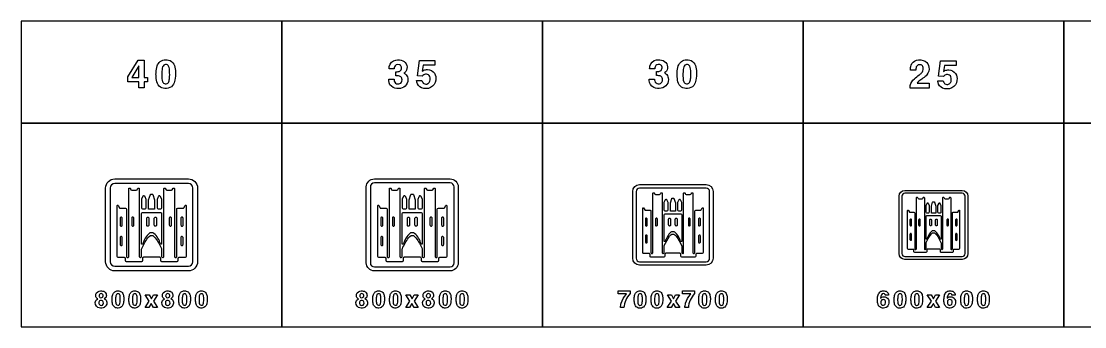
# Model space of a CAD drawing. Extents: x 0 to 18160, y 0 to 2655.
# Drawn here: x 0 to 9262, y 0 to 2655 of the extents above; entities that cross this region are included whole.
import ezdxf

# ---------------------------------------------------------------- set-up
doc = ezdxf.new("R2010")
doc.units = 0
doc.header["$MEASUREMENT"] = 0

msp = doc.modelspace()

# ---------------------------------------------------------------- linework, layer by layer
for points in [[(0, 1770), (2270, 1770), (2270, 2655), (0, 2655)], [(2270, 1770), (4540, 1770), (4540, 2655), (2270, 2655)], [(4540, 1770), (6810, 1770), (6810, 2655), (4540, 2655)], [(6810, 1770), (9080, 1770), (9080, 2655), (6810, 2655)], [(9080, 1770), (11350, 1770), (11350, 2655), (9080, 2655)], [(927.496, 2171.35), (1017.9, 2317.79), (1070.98, 2317.79), (1070.98, 2166.57), (1097.95, 2166.57), (1097.95, 2128.53), (1070.98, 2128.53), (1070.98, 2076.28), (1023.46, 2076.28), (1023.46, 2128.53), (927.496, 2128.53)], [(1023.46, 2269.13), (963.474, 2166.57), (1023.46, 2166.57)], [(0, 0), (2270, 0), (2270, 1770), (0, 1770)], [(2270, 0), (4540, 0), (4540, 1770), (2270, 1770)], [(4540, 0), (6810, 0), (6810, 1770), (4540, 1770)], [(6810, 0), (9080, 0), (9080, 1770), (6810, 1770)], [(9080, 0), (11350, 0), (11350, 1770), (9080, 1770)], [(1115.2, 221.769), (1080.08, 276.319), (1114.84, 276.319), (1133.11, 242.267), (1151.83, 276.319), (1185.98, 276.319), (1150.44, 222.29), (1186.95, 166.272), (1152.4, 166.272), (1132.54, 202.362), (1112.14, 166.272), (1077.99, 166.272)], [(3385.19, 221.769), (3350.07, 276.319), (3384.84, 276.319), (3403.11, 242.267), (3421.83, 276.319), (3455.97, 276.319), (3420.43, 222.29), (3456.95, 166.272), (3422.4, 166.272), (3402.54, 202.362), (3382.14, 166.272), (3347.99, 166.272)], [(5662.41, 221.386), (5627.29, 275.936), (5662.06, 275.936), (5680.33, 241.884), (5699.05, 275.936), (5733.19, 275.936), (5697.65, 221.908), (5734.17, 165.889), (5699.62, 165.889), (5679.76, 201.979), (5659.35, 165.889), (5625.21, 165.889)], [(7925.79, 221.523), (7890.67, 276.072), (7925.43, 276.072), (7943.7, 242.02), (7962.42, 276.072), (7996.57, 276.072), (7961.03, 222.044), (7997.54, 166.025), (7962.99, 166.025), (7943.13, 202.115), (7922.73, 166.025), (7888.58, 166.025)]]:
    msp.add_lwpolyline(points, close=True)
for points in [[(1173.29, 2191.65, -0.0563084), (1179.33, 2254.48, -0.130301), (1201.53, 2298.28, -0.174843), (1243.35, 2319.69, -0.147552), (1296.47, 2313.05, -0.192146), (1333.28, 2269.88, -0.0833996), (1342.52, 2212.85, -0.0545507), (1337.51, 2142.08, -0.116773), (1318.43, 2098, -0.221099), (1263.57, 2070.32, -0.162564), (1212.11, 2082.84, -0.174743), (1180.84, 2128.26, -0.0640867), (1173.37, 2186.95)], [(3199.84, 2150.87), (3246.2, 2150.87, 0.0411845), (3248.26, 2135.66, 0.335066), (3278.75, 2110.39, 0.276505), (3310.74, 2124.92, 0.158203), (3316.31, 2145.65, 0.0878221), (3313.34, 2161.57, 0.217575), (3294.82, 2178.43, 0.0882727), (3273.57, 2181.56), (3262.75, 2181.56), (3262.75, 2216.82, 0.0282129), (3282.34, 2217.42, 0.50028), (3309.32, 2262.91, 0.235001), (3290.79, 2277.96, 0.165496), (3265.12, 2275.67, 0.220849), (3250.9, 2259.12, 0.055705), (3248.02, 2240.92), (3203.2, 2240.92, -0.0488003), (3204.97, 2263.51, -0.30773), (3262.59, 2318.01, -0.146685), (3322.07, 2312.08, -0.469869), (3348.61, 2219.31, -0.0891152), (3336.57, 2207.54), (3332.3, 2204.54, -0.0245333), (3343.48, 2198.14, -0.202429), (3365.75, 2161.45, -0.422325), (3303.08, 2072, -0.154301), (3238.98, 2079.19, -0.287878), (3199.96, 2139.89, -0.0143877)], [(3442.43, 2139.57), (3489.39, 2141.35, 0.0452719), (3495.79, 2125.12, 0.0567733), (3500.53, 2118.25, 0.070207), (3504.95, 2114.77, 0.264984), (3540.97, 2112.87, 0.20748), (3558.38, 2135.98, 0.147389), (3557.24, 2174.01, 0.308532), (3527.86, 2195.42, 0.215743), (3498.08, 2185.19, 0.028781), (3492.71, 2178.95), (3450.09, 2180.96), (3467.91, 2315.64), (3601.95, 2315.64), (3601.95, 2273.77), (3501.51, 2273.77), (3492.55, 2221.76, -0.0211252), (3505.46, 2229.3, -0.121371), (3538.8, 2235.15, -0.244671), (3598.59, 2203.2, -0.173069), (3610.16, 2144.07, -0.256779), (3564.98, 2078.08, -0.199585), (3485.44, 2077.01, -0.245625), (3445.16, 2125.91, -0.0170062)], [(5469.08, 2152.29), (5515.45, 2152.29, 0.0411845), (5517.5, 2137.08, 0.335066), (5547.99, 2111.8, 0.276505), (5579.98, 2126.34, 0.158203), (5585.55, 2147.07, 0.0878221), (5582.59, 2162.99, 0.217575), (5564.07, 2179.85, 0.0882727), (5542.82, 2182.97), (5532, 2182.97), (5532, 2218.24, 0.0282129), (5551.59, 2218.83, 0.50028), (5578.56, 2264.33, 0.235001), (5560.04, 2279.38, 0.165496), (5534.37, 2277.09, 0.220849), (5520.15, 2260.54, 0.055705), (5517.27, 2242.33), (5472.44, 2242.33, -0.0488003), (5474.22, 2264.92, -0.30773), (5531.84, 2319.43, -0.146685), (5591.32, 2313.5, -0.469869), (5617.86, 2220.73, -0.0891152), (5605.81, 2208.96), (5601.55, 2205.96, -0.0245333), (5612.72, 2199.56, -0.202429), (5635, 2162.87, -0.422325), (5572.32, 2073.41, -0.154301), (5508.22, 2080.6, -0.287878), (5469.2, 2141.31, -0.0143877)], [(5711.68, 2191.65, -0.0563084), (5717.72, 2254.48, -0.130301), (5739.91, 2298.28, -0.174843), (5781.74, 2319.69, -0.147552), (5834.86, 2313.05, -0.192146), (5871.67, 2269.88, -0.0833996), (5880.91, 2212.85, -0.0545507), (5875.89, 2142.08, -0.116773), (5856.82, 2098, -0.221099), (5801.96, 2070.32, -0.162564), (5750.5, 2082.84, -0.174743), (5719.22, 2128.26, -0.0640867), (5711.76, 2186.95)], [(7741.06, 2074.79, -0.0640343), (7742.32, 2095.72, -0.161687), (7778.14, 2156.27, -0.0283718), (7819.97, 2188.65, 0.0545111), (7840.86, 2206.58, 0.192461), (7855.83, 2246.12, 0.234238), (7842.24, 2272.5, 0.196223), (7816.93, 2277.28, 0.252425), (7795.01, 2260.1, 0.0856617), (7790.86, 2243.08, 0.0202329), (7790.15, 2231.39), (7743.51, 2231.39, -0.0983795), (7749.55, 2272.7, -0.245047), (7795.72, 2315.83, -0.207102), (7872.69, 2307.49, -0.233443), (7905.15, 2255.16, -0.20961), (7886.99, 2190.98, -0.0785124), (7853.06, 2159.51, 0.0107372), (7817.24, 2133.72, 0.0665092), (7801.37, 2117.68), (7905.86, 2117.68), (7905.86, 2074.79)], [(1224.67, 2161.12, 0.0124589), (1225.19, 2154.8, 0.0668192), (1230.8, 2129.4, 0.615362), (1281.7, 2123.79, 0.0726881), (1287.15, 2136.83, 0.0588562), (1291.85, 2174.11, 0.0389037), (1290.23, 2241.09, 0.084671), (1283.64, 2264.43, 0.156013), (1272.18, 2276.6, 0.143208), (1256.47, 2279.56, 0.172584), (1240.71, 2273.36, 0.132565), (1230.76, 2257.8, 0.0498315), (1226.21, 2236.08, 0.0368731)], [(5763.06, 2161.12, 0.0124589), (5763.57, 2154.8, 0.0668192), (5769.18, 2129.4, 0.615362), (5820.09, 2123.79, 0.0726881), (5825.54, 2136.83, 0.0588562), (5830.24, 2174.11, 0.0389037), (5828.62, 2241.09, 0.084671), (5822.02, 2264.43, 0.156013), (5810.57, 2276.6, 0.143208), (5794.85, 2279.56, 0.172584), (5779.09, 2273.36, 0.132565), (5769.14, 2257.8, 0.0498315), (5764.6, 2236.08, 0.0368731)], [(7981.21, 2136.73), (8028.17, 2138.5, 0.0452719), (8034.56, 2122.27, 0.0567733), (8039.3, 2115.4, 0.070207), (8043.73, 2111.92, 0.264984), (8079.74, 2110.03, 0.20748), (8097.16, 2133.13, 0.147389), (8096.02, 2171.17, 0.308532), (8066.63, 2192.57, 0.215743), (8036.85, 2182.34, 0.028781), (8031.48, 2176.1), (7988.87, 2178.12), (8006.68, 2312.79), (8140.72, 2312.79), (8140.72, 2270.93), (8040.29, 2270.93), (8031.33, 2218.92, -0.0211252), (8044.24, 2226.46, -0.121371), (8077.57, 2232.3, -0.244671), (8137.37, 2200.35, -0.173069), (8148.94, 2141.23, -0.256779), (8103.76, 2075.23, -0.199585), (8024.22, 2074.17, -0.245625), (7983.93, 2123.06, -0.0170062)], [(814.998, 484.997, -0.414213), (734.998, 564.997), (734.998, 1205, -0.414213), (814.998, 1285), (1455, 1285, -0.414213), (1535, 1205), (1535, 564.997, -0.414213), (1455, 484.997)], [(814.998, 524.997), (1455, 524.997, 0.414213), (1495, 564.997), (1495, 1205, 0.414213), (1455, 1245), (814.998, 1245, 0.414213), (774.998, 1205), (774.998, 564.997, 0.414213)], [(1135, 793.494, -0.213865), (1154.83, 785.042), (1160.78, 778.694, -0.0188007), (1167.38, 772.107, -0.0566553), (1221.15, 679.036, -0.10326), (1222.67, 671.718), (1222.67, 614.522), (1222.68, 609.884, 0.414011), (1232.3, 600.743, 0.4145), (1241.94, 609.895), (1241.97, 1182.52), (1241.97, 1200.1, -0.413957), (1246.54, 1204.67), (1251.66, 1204.67, -0.361631), (1256.14, 1200.92), (1256.85, 1197.15, 0.361897), (1268.09, 1187.78), (1307.59, 1187.78, 0.364672), (1318.86, 1197.24), (1319.5, 1200.9, -0.364327), (1324, 1204.69), (1329.17, 1204.69, -0.413983), (1333.74, 1200.12), (1333.74, 1187.78), (1333.75, 609.895, 0.414406), (1342.89, 600.743), (1344.29, 600.743, 0.414515), (1353.43, 609.895), (1353.43, 1021.83, -0.413715), (1362.57, 1030.96), (1411.37, 1030.96, 0.268302), (1415.34, 1033.24), (1427.16, 1053.7, -0.766535), (1435.68, 1051.41), (1435.68, 1030.95), (1435.69, 609.863, -0.413683), (1426.56, 600.73), (1371.81, 600.73, 0.414575), (1362.66, 591.582), (1362.66, 574.439, -0.413793), (1353.53, 565.301), (1223.66, 565.301, -0.414028), (1214.53, 574.446), (1214.53, 581.082), (1214.53, 587.651), (1214.53, 593.998, 0.414398), (1205.38, 603.138), (1135, 603.138), (1064.62, 603.138, 0.414398), (1055.47, 593.998), (1055.46, 587.651), (1055.46, 581.082), (1055.47, 574.446, -0.414028), (1046.33, 565.301), (916.47, 565.301, -0.413793), (907.333, 574.439), (907.34, 591.582, 0.414575), (898.186, 600.73), (843.439, 600.73, -0.413683), (834.308, 609.863), (834.314, 1030.95), (834.314, 1051.41, -0.766535), (842.84, 1053.7), (854.658, 1033.24, 0.268302), (858.624, 1030.96), (907.427, 1030.96, -0.413715), (916.564, 1021.83), (916.564, 609.895, 0.414515), (925.708, 600.743), (927.109, 600.743, 0.414406), (936.249, 609.895), (936.258, 1187.78), (936.258, 1200.12, -0.413983), (940.828, 1204.69), (945.996, 1204.69, -0.364327), (950.499, 1200.9), (951.138, 1197.24, 0.364672), (962.405, 1187.78), (1001.9, 1187.78, 0.361897), (1013.15, 1197.15), (1013.86, 1200.92, -0.361631), (1018.34, 1204.67), (1023.46, 1204.67, -0.413957), (1028.03, 1200.1), (1028.03, 1182.52), (1028.06, 609.895, 0.4145), (1037.69, 600.743, 0.414011), (1047.32, 609.884), (1047.33, 614.522), (1047.33, 671.718, -0.10326), (1048.85, 679.036, -0.0566553), (1102.61, 772.107, -0.0188007), (1109.22, 778.694), (1115.16, 785.042, -0.213865)], [(3075, 484.997, -0.414213), (3005, 554.997), (3005, 1215, -0.414213), (3075, 1285), (3735, 1285, -0.414213), (3805, 1215), (3805, 554.997, -0.414213), (3735, 484.997)], [(3075, 519.997), (3735, 519.997, 0.414213), (3770, 554.997), (3770, 1215, 0.414213), (3735, 1250), (3075, 1250, 0.414213), (3040, 1215), (3040, 554.997, 0.414213)], [(3405, 793.494, -0.213865), (3424.83, 785.042), (3430.78, 778.694, -0.0188007), (3437.38, 772.107, -0.0566553), (3491.15, 679.036, -0.10326), (3492.67, 671.718), (3492.67, 614.522), (3492.68, 609.884, 0.414011), (3502.3, 600.743, 0.4145), (3511.94, 609.895), (3511.97, 1182.52), (3511.97, 1200.1, -0.413957), (3516.54, 1204.67), (3521.66, 1204.67, -0.361631), (3526.14, 1200.92), (3526.84, 1197.15, 0.361897), (3538.09, 1187.78), (3577.59, 1187.78, 0.364672), (3588.86, 1197.24), (3589.5, 1200.9, -0.364327), (3594, 1204.69), (3599.17, 1204.69, -0.413983), (3603.74, 1200.12), (3603.74, 1187.78), (3603.75, 609.895, 0.414406), (3612.89, 600.743), (3614.29, 600.743, 0.414515), (3623.43, 609.895), (3623.43, 1021.83, -0.413715), (3632.57, 1030.96), (3681.37, 1030.96, 0.268302), (3685.34, 1033.24), (3697.16, 1053.7, -0.766535), (3705.68, 1051.41), (3705.68, 1030.95), (3705.69, 609.863, -0.413683), (3696.56, 600.73), (3641.81, 600.73, 0.414575), (3632.66, 591.582), (3632.66, 574.439, -0.413793), (3623.53, 565.301), (3493.66, 565.301, -0.414028), (3484.53, 574.446), (3484.53, 581.082), (3484.53, 587.651), (3484.53, 593.998, 0.414398), (3475.38, 603.138), (3405, 603.138), (3334.62, 603.138, 0.414398), (3325.47, 593.998), (3325.46, 587.651), (3325.46, 581.082), (3325.47, 574.446, -0.414028), (3316.33, 565.301), (3186.47, 565.301, -0.413793), (3177.33, 574.439), (3177.34, 591.582, 0.414575), (3168.19, 600.73), (3113.44, 600.73, -0.413683), (3104.31, 609.863), (3104.31, 1030.95), (3104.31, 1051.41, -0.766535), (3112.84, 1053.7), (3124.66, 1033.24, 0.268302), (3128.62, 1030.96), (3177.43, 1030.96, -0.413715), (3186.56, 1021.83), (3186.56, 609.895, 0.414515), (3195.71, 600.743), (3197.11, 600.743, 0.414406), (3206.25, 609.895), (3206.26, 1187.78), (3206.26, 1200.12, -0.413983), (3210.83, 1204.69), (3216, 1204.69, -0.364327), (3220.5, 1200.9), (3221.14, 1197.24, 0.364672), (3232.4, 1187.78), (3271.9, 1187.78, 0.361897), (3283.15, 1197.15), (3283.86, 1200.92, -0.361631), (3288.34, 1204.67), (3293.46, 1204.67, -0.413957), (3298.03, 1200.1), (3298.03, 1182.52), (3298.06, 609.895, 0.4145), (3307.69, 600.743, 0.414011), (3317.32, 609.884), (3317.33, 614.522), (3317.33, 671.718, -0.10326), (3318.84, 679.036, -0.0566553), (3372.61, 772.107, -0.0188007), (3379.22, 778.694), (3385.16, 785.042, -0.213865)], [(5385, 534.997, -0.414213), (5325, 594.997), (5325, 1175, -0.414213), (5385, 1235), (5965, 1235, -0.414213), (6025, 1175), (6025, 594.997, -0.414213), (5965, 534.997)], [(5385, 564.998), (5965, 564.998, 0.414213), (5995, 594.998), (5995, 1175, 0.414213), (5965, 1205), (5385, 1205, 0.414213), (5355, 1175), (5355, 594.998, 0.414213)], [(1062.42, 1137.3, -0.143907), (1065.03, 1140.03, -0.315828), (1070.56, 1138.67, -0.00437093), (1072.97, 1134.75, -0.03275), (1074.89, 1131.07), (1084.34, 1109.97), (1084.34, 1030.71, -0.413808), (1075.2, 1021.58), (1058.06, 1021.58, -0.413817), (1048.93, 1030.71), (1048.94, 1110.77)], [(1135, 1152.07), (1141.55, 1152.07, -0.324778), (1145.89, 1148.91), (1160.52, 1104.02), (1160.52, 1021.59), (1135, 1021.59), (1109.48, 1021.59), (1109.48, 1104.02), (1124.11, 1148.91, -0.324778), (1128.45, 1152.07)], [(1207.58, 1137.3), (1221.06, 1110.77), (1221.07, 1030.71, -0.413817), (1211.93, 1021.58), (1194.8, 1021.58, -0.413808), (1185.65, 1030.71), (1185.66, 1109.97), (1195.11, 1131.07, -0.03275), (1197.03, 1134.75, -0.00437093), (1199.44, 1138.67, -0.315828), (1204.96, 1140.03, -0.143907)], [(3332.42, 1137.3, -0.143907), (3335.03, 1140.03, -0.315828), (3340.56, 1138.67, -0.00437093), (3342.97, 1134.75, -0.03275), (3344.89, 1131.07), (3354.34, 1109.97), (3354.34, 1030.71, -0.413808), (3345.2, 1021.58), (3328.06, 1021.58, -0.413817), (3318.93, 1030.71), (3318.94, 1110.77)], [(3405, 1152.07), (3411.55, 1152.07, -0.324778), (3415.89, 1148.91), (3430.52, 1104.02), (3430.52, 1021.59), (3405, 1021.59), (3379.48, 1021.59), (3379.48, 1104.02), (3394.11, 1148.91, -0.324778), (3398.45, 1152.07)], [(3477.58, 1137.3), (3491.06, 1110.77), (3491.07, 1030.71, -0.413817), (3481.93, 1021.58), (3464.8, 1021.58, -0.413808), (3455.65, 1030.71), (3455.66, 1109.97), (3465.11, 1131.07, -0.03275), (3467.03, 1134.75, -0.00437093), (3469.44, 1138.67, -0.315828), (3474.96, 1140.03, -0.143907)], [(5675, 804.932, -0.213865), (5692.35, 797.537), (5697.55, 791.982, -0.0188007), (5703.33, 786.218, -0.0566553), (5750.38, 704.781, -0.10326), (5751.71, 698.378), (5751.71, 648.331), (5751.72, 644.273, 0.414011), (5760.14, 636.275, 0.4145), (5768.57, 644.283), (5768.6, 1145.33), (5768.6, 1160.71, -0.413957), (5772.6, 1164.71), (5777.07, 1164.71, -0.361631), (5781, 1161.43), (5781.61, 1158.13, 0.361897), (5791.46, 1149.93), (5826.02, 1149.93, 0.364672), (5835.88, 1158.21), (5836.44, 1161.41, -0.364327), (5840.38, 1164.73), (5844.9, 1164.73, -0.413983), (5848.9, 1160.73), (5848.9, 1149.93), (5848.9, 644.283, 0.414406), (5856.9, 636.275), (5858.13, 636.275, 0.414515), (5866.13, 644.283), (5866.13, 1004.73, -0.413715), (5874.12, 1012.72), (5916.83, 1012.71, 0.268302), (5920.3, 1014.71), (5930.64, 1032.61, -0.766535), (5938.1, 1030.61), (5938.1, 1012.71), (5938.1, 644.255, -0.413683), (5930.11, 636.263), (5882.21, 636.263, 0.414575), (5874.2, 628.259), (5874.21, 613.259, -0.413793), (5866.21, 605.263), (5752.58, 605.263, -0.414028), (5744.59, 613.265), (5744.59, 619.072), (5744.59, 624.82), (5744.59, 630.373, 0.414398), (5736.58, 638.371), (5675, 638.371), (5613.42, 638.371, 0.414398), (5605.41, 630.373), (5605.41, 624.82), (5605.41, 619.072), (5605.41, 613.265, -0.414028), (5597.42, 605.263), (5483.79, 605.263, -0.413793), (5475.79, 613.259), (5475.8, 628.259, 0.414575), (5467.79, 636.263), (5419.88, 636.263, -0.413683), (5411.89, 644.255), (5411.9, 1012.71), (5411.9, 1030.61, -0.766535), (5419.36, 1032.61), (5429.7, 1014.71, 0.268302), (5433.17, 1012.71), (5475.87, 1012.72, -0.413715), (5483.87, 1004.73), (5483.87, 644.283, 0.414515), (5491.87, 636.275), (5493.09, 636.275, 0.414406), (5501.09, 644.283), (5501.1, 1149.93), (5501.1, 1160.73, -0.413983), (5505.1, 1164.73), (5509.62, 1164.73, -0.364327), (5513.56, 1161.41), (5514.12, 1158.21, 0.364672), (5523.98, 1149.93), (5558.54, 1149.93, 0.361897), (5568.38, 1158.13), (5569, 1161.43, -0.361631), (5572.92, 1164.71), (5577.4, 1164.71, -0.413957), (5581.4, 1160.71), (5581.4, 1145.33), (5581.43, 644.283, 0.4145), (5589.86, 636.275, 0.414011), (5598.28, 644.273), (5598.28, 648.331), (5598.28, 698.378, -0.10326), (5599.61, 704.781, -0.0566553), (5646.66, 786.218, -0.0188007), (5652.44, 791.982), (5657.64, 797.537, -0.213865)], [(5675, 1118.69), (5680.73, 1118.69, -0.324778), (5684.53, 1115.93), (5697.33, 1076.64), (5697.33, 1004.51), (5675, 1004.51), (5652.67, 1004.51), (5652.67, 1076.64), (5665.47, 1115.93, -0.324778), (5669.27, 1118.69)], [(7695, 584.997, -0.414213), (7645, 634.997), (7645, 1135, -0.414213), (7695, 1185), (8195, 1185, -0.414213), (8245, 1135), (8245, 634.997, -0.414213), (8195, 584.997)], [(7695, 609.997), (8195, 609.997, 0.414213), (8220, 634.997), (8220, 1135, 0.414213), (8195, 1160), (7695, 1160, 0.414213), (7670, 1135), (7670, 634.997, 0.414213)], [(7945, 816.37, -0.213865), (7959.87, 810.031), (7964.33, 805.27, -0.0188007), (7969.29, 800.33, -0.0566553), (8009.61, 730.526, -0.10326), (8010.75, 725.038), (8010.75, 682.141), (8010.76, 678.662, 0.414011), (8017.98, 671.807, 0.4145), (8025.2, 678.67), (8025.22, 1108.14), (8025.22, 1121.32, -0.413957), (8028.65, 1124.75), (8032.49, 1124.75, -0.361631), (8035.85, 1121.94), (8036.38, 1119.11, 0.361897), (8044.82, 1112.08), (8074.44, 1112.08, 0.364672), (8082.89, 1119.18), (8083.37, 1121.92, -0.364327), (8086.75, 1124.77), (8090.63, 1124.77, -0.413983), (8094.05, 1121.34), (8094.05, 1112.08), (8094.06, 678.67, 0.414406), (8100.92, 671.807), (8101.97, 671.807, 0.414515), (8108.82, 678.67), (8108.82, 987.622, -0.413715), (8115.68, 994.472), (8152.28, 994.468, 0.268302), (8155.25, 996.183), (8164.12, 1011.52, -0.766535), (8170.51, 1009.81), (8170.51, 994.466), (8170.52, 678.647, -0.413683), (8163.67, 671.796), (8122.61, 671.796, 0.414575), (8115.74, 664.936), (8115.75, 652.079, -0.413793), (8108.89, 645.225), (8011.5, 645.225, -0.414028), (8004.65, 652.084), (8004.65, 657.061), (8004.65, 661.988), (8004.65, 666.747, 0.414398), (7997.78, 673.603), (7945, 673.603), (7892.21, 673.603, 0.414398), (7885.35, 666.747), (7885.35, 661.988), (7885.35, 657.061), (7885.35, 652.084, -0.414028), (7878.5, 645.225), (7781.1, 645.225, -0.413793), (7774.25, 652.079), (7774.25, 664.936, 0.414575), (7767.39, 671.796), (7726.33, 671.796, -0.413683), (7719.48, 678.647), (7719.48, 994.466), (7719.48, 1009.81, -0.766535), (7725.88, 1011.52), (7734.74, 996.183, 0.268302), (7737.72, 994.468), (7774.32, 994.472, -0.413715), (7781.17, 987.622), (7781.17, 678.67, 0.414515), (7788.03, 671.807), (7789.08, 671.807, 0.414406), (7795.94, 678.67), (7795.94, 1112.08), (7795.94, 1121.34, -0.413983), (7799.37, 1124.77), (7803.25, 1124.77, -0.364327), (7806.62, 1121.92), (7807.1, 1119.18, 0.364672), (7815.55, 1112.08), (7845.18, 1112.08, 0.361897), (7853.61, 1119.11), (7854.14, 1121.94, -0.361631), (7857.5, 1124.75), (7861.34, 1124.75, -0.413957), (7864.77, 1121.32), (7864.77, 1108.14), (7864.8, 678.67, 0.4145), (7872.02, 671.807, 0.414011), (7879.24, 678.662), (7879.24, 682.141), (7879.24, 725.038, -0.10326), (7880.38, 730.526, -0.0566553), (7920.71, 800.33, -0.0188007), (7925.66, 805.27), (7930.12, 810.031, -0.213865)], [(5611.49, 1105.77, -0.143907), (5613.78, 1108.15, -0.315828), (5618.62, 1106.96, -0.00437093), (5620.72, 1103.53, -0.03275), (5622.4, 1100.31), (5630.67, 1081.85), (5630.67, 1012.5, -0.413808), (5622.67, 1004.51), (5607.68, 1004.5, -0.413817), (5599.69, 1012.5), (5599.69, 1082.55)], [(5738.5, 1105.77), (5750.3, 1082.55), (5750.31, 1012.5, -0.413817), (5742.32, 1004.5), (5727.32, 1004.51, -0.413808), (5719.32, 1012.5), (5719.32, 1081.85), (5727.59, 1100.31, -0.03275), (5729.28, 1103.53, -0.00437093), (5731.38, 1106.96, -0.315828), (5736.22, 1108.15, -0.143907)], [(7890.57, 1074.23, -0.143907), (7892.52, 1076.27, -0.315828), (7896.67, 1075.25, -0.00437093), (7898.47, 1072.31, -0.03275), (7899.92, 1069.55), (7907, 1053.73), (7907.01, 994.283, -0.413808), (7900.15, 987.433), (7887.3, 987.431, -0.413817), (7880.44, 994.283), (7880.45, 1054.33)], [(7945, 1085.3), (7949.91, 1085.3, -0.324778), (7953.17, 1082.94), (7964.14, 1049.26), (7964.14, 987.441), (7945, 987.441), (7925.86, 987.441), (7925.86, 1049.26), (7936.83, 1082.94, -0.324778), (7940.09, 1085.3)], [(7999.43, 1074.23), (8009.55, 1054.33), (8009.55, 994.283, -0.413817), (8002.7, 987.431), (7989.85, 987.433, -0.413808), (7982.99, 994.283), (7982.99, 1053.73), (7990.08, 1069.55, -0.03275), (7991.52, 1072.31, -0.00437093), (7993.33, 1075.25, -0.315828), (7997.47, 1076.27, -0.143907)], [(870.062, 952.447, 0.23797), (862.844, 948.691, 0.160744), (860.72, 942.17), (860.718, 884.201, 0.210828), (864.173, 876.241, 0.18663), (870.125, 873.925, 0.238071), (877.378, 877.668, 0.160792), (879.526, 884.201), (879.524, 942.168, 0.210924), (876.039, 950.142, 0.186708)], [(971.156, 952.447, 0.23797), (963.937, 948.691, 0.160744), (961.814, 942.17), (961.812, 884.201, 0.210828), (965.267, 876.241, 0.18663), (971.219, 873.925, 0.238071), (978.471, 877.668, 0.160792), (980.62, 884.201), (980.618, 942.168, 0.210924), (977.133, 950.142, 0.186708)], [(1135, 993.799), (1213.41, 993.799, -0.413678), (1222.54, 984.665), (1222.53, 718.681), (1214.55, 718.681), (1212.24, 718.721, 0.139294), (1154.98, 811.556, 0.187608), (1142.62, 816.355), (1135, 816.353), (1127.37, 816.355, 0.187608), (1115.02, 811.556, 0.139294), (1057.76, 718.721), (1055.45, 718.681), (1047.46, 718.681), (1047.45, 984.665, -0.413678), (1056.59, 993.799)], [(1101.83, 952.447, -0.238293), (1109.12, 948.717, -0.160912), (1111.3, 942.168), (1111.3, 884.201, -0.210746), (1107.85, 876.244, -0.186552), (1101.9, 873.925, -0.238175), (1094.64, 877.666, -0.160853), (1092.49, 884.201), (1092.49, 942.17, -0.210664), (1095.91, 950.115, -0.186486)], [(1168.16, 952.447, -0.23797), (1175.38, 948.691, -0.160744), (1177.51, 942.17), (1177.51, 884.201, -0.210828), (1174.05, 876.241, -0.18663), (1168.1, 873.925, -0.238071), (1160.85, 877.668, -0.160792), (1158.7, 884.201), (1158.7, 942.168, -0.210924), (1162.19, 950.142, -0.186708)], [(1298.85, 952.447, 0.238293), (1291.56, 948.717, 0.160912), (1289.38, 942.168), (1289.38, 884.201, 0.210746), (1292.83, 876.244, 0.186552), (1298.78, 873.925, 0.238175), (1306.04, 877.666, 0.160853), (1308.19, 884.201), (1308.19, 942.17, 0.210664), (1304.77, 950.115, 0.186486)], [(1399.93, 952.447, 0.238293), (1392.64, 948.717, 0.160912), (1390.47, 942.168), (1390.47, 884.201, 0.210746), (1393.92, 876.244, 0.186552), (1399.87, 873.925, 0.238175), (1407.12, 877.666, 0.160853), (1409.27, 884.201), (1409.27, 942.17, 0.210664), (1405.85, 950.115, 0.186486)], [(3140.06, 952.447, 0.23797), (3132.84, 948.691, 0.160744), (3130.72, 942.17), (3130.72, 884.201, 0.210828), (3134.17, 876.241, 0.18663), (3140.13, 873.925, 0.238071), (3147.38, 877.668, 0.160792), (3149.53, 884.201), (3149.52, 942.168, 0.210924), (3146.04, 950.142, 0.186708)], [(3241.16, 952.447, 0.23797), (3233.94, 948.691, 0.160744), (3231.81, 942.17), (3231.81, 884.201, 0.210828), (3235.27, 876.241, 0.18663), (3241.22, 873.925, 0.238071), (3248.47, 877.668, 0.160792), (3250.62, 884.201), (3250.62, 942.168, 0.210924), (3247.13, 950.142, 0.186708)], [(3405, 993.799), (3483.41, 993.799, -0.413678), (3492.54, 984.665), (3492.53, 718.681), (3484.55, 718.681), (3482.24, 718.721, 0.139294), (3424.98, 811.556, 0.187608), (3412.62, 816.355), (3405, 816.353), (3397.37, 816.355, 0.187608), (3385.01, 811.556, 0.139294), (3327.76, 718.721), (3325.45, 718.681), (3317.46, 718.681), (3317.45, 984.665, -0.413678), (3326.59, 993.799)], [(3371.83, 952.447, -0.238293), (3379.12, 948.717, -0.160912), (3381.3, 942.168), (3381.3, 884.201, -0.210746), (3377.85, 876.244, -0.186552), (3371.9, 873.925, -0.238175), (3364.64, 877.666, -0.160853), (3362.49, 884.201), (3362.49, 942.17, -0.210664), (3365.91, 950.115, -0.186486)], [(3438.16, 952.447, -0.23797), (3445.38, 948.691, -0.160744), (3447.51, 942.17), (3447.51, 884.201, -0.210828), (3444.05, 876.241, -0.18663), (3438.1, 873.925, -0.238071), (3430.85, 877.668, -0.160792), (3428.7, 884.201), (3428.7, 942.168, -0.210924), (3432.19, 950.142, -0.186708)], [(3568.84, 952.447, 0.238293), (3561.56, 948.717, 0.160912), (3559.38, 942.168), (3559.38, 884.201, 0.210746), (3562.83, 876.244, 0.186552), (3568.78, 873.925, 0.238175), (3576.04, 877.666, 0.160853), (3578.19, 884.201), (3578.19, 942.17, 0.210664), (3574.77, 950.115, 0.186486)], [(3669.93, 952.447, 0.238293), (3662.64, 948.717, 0.160912), (3660.47, 942.168), (3660.47, 884.201, 0.210746), (3663.92, 876.244, 0.186552), (3669.87, 873.925, 0.238175), (3677.12, 877.666, 0.160853), (3679.27, 884.201), (3679.27, 942.17, 0.210664), (3675.85, 950.115, 0.186486)], [(5443.18, 944.014, 0.23797), (5436.86, 940.727, 0.160744), (5435.01, 935.022), (5435, 884.299, 0.210828), (5438.03, 877.334, 0.18663), (5443.23, 875.307, 0.238071), (5449.58, 878.583, 0.160792), (5451.46, 884.299), (5451.46, 935.02, 0.210924), (5448.41, 941.997, 0.186708)], [(5531.64, 944.014, 0.23797), (5525.32, 940.727, 0.160744), (5523.46, 935.022), (5523.46, 884.299, 0.210828), (5526.48, 877.334, 0.18663), (5531.69, 875.307, 0.238071), (5538.04, 878.583, 0.160792), (5539.92, 884.299), (5539.92, 935.02, 0.210924), (5536.87, 941.997, 0.186708)], [(5675, 980.199), (5743.61, 980.199, -0.413678), (5751.6, 972.207), (5751.59, 739.47), (5744.6, 739.47), (5742.58, 739.505, 0.139294), (5692.48, 820.736, 0.187608), (5681.67, 824.935), (5675, 824.934), (5668.33, 824.935, 0.187608), (5657.51, 820.736, 0.139294), (5607.41, 739.505), (5605.39, 739.47), (5598.41, 739.47), (5598.4, 972.207, -0.413678), (5606.39, 980.199)], [(5645.98, 944.014, -0.238293), (5652.36, 940.75, -0.160912), (5654.26, 935.02), (5654.26, 884.299, -0.210746), (5651.24, 877.336, -0.186552), (5646.03, 875.307, -0.238175), (5639.68, 878.581, -0.160853), (5637.8, 884.299), (5637.8, 935.022, -0.210664), (5640.8, 941.974, -0.186486)], [(5704.02, 944.014, -0.23797), (5710.33, 940.727, -0.160744), (5712.19, 935.022), (5712.19, 884.299, -0.210828), (5709.17, 877.334, -0.18663), (5703.96, 875.307, -0.238071), (5697.62, 878.583, -0.160792), (5695.74, 884.299), (5695.74, 935.02, -0.210924), (5698.79, 941.997, -0.186708)], [(5818.36, 944.014, 0.238293), (5811.99, 940.75, 0.160912), (5810.09, 935.02), (5810.08, 884.299, 0.210746), (5813.1, 877.336, 0.186552), (5818.31, 875.307, 0.238175), (5824.66, 878.581, 0.160853), (5826.54, 884.299), (5826.54, 935.022, 0.210664), (5823.55, 941.974, 0.186486)], [(5906.81, 944.014, 0.238293), (5900.44, 940.75, 0.160912), (5898.53, 935.02), (5898.53, 884.299, 0.210746), (5901.55, 877.336, 0.186552), (5906.76, 875.307, 0.238175), (5913.11, 878.581, 0.160853), (5914.99, 884.299), (5914.99, 935.022, 0.210664), (5912, 941.974, 0.186486)], [(7746.3, 935.582, 0.23797), (7740.88, 932.765, 0.160744), (7739.29, 927.875), (7739.29, 884.398, 0.210828), (7741.88, 878.428, 0.18663), (7746.34, 876.691, 0.238071), (7751.78, 879.498, 0.160792), (7753.39, 884.398), (7753.39, 927.873, 0.210924), (7750.78, 933.853, 0.186708)], [(7822.12, 935.582, 0.23797), (7816.7, 932.765, 0.160744), (7815.11, 927.875), (7815.11, 884.398, 0.210828), (7817.7, 878.428, 0.18663), (7822.16, 876.691, 0.238071), (7827.6, 879.498, 0.160792), (7829.21, 884.398), (7829.21, 927.873, 0.210924), (7826.6, 933.853, 0.186708)], [(7945, 966.598), (8003.8, 966.598, -0.413678), (8010.66, 959.748), (8010.65, 760.26), (8004.66, 760.26), (8002.93, 760.29, 0.139294), (7959.99, 829.916, 0.187608), (7950.72, 833.515), (7945, 833.514), (7939.28, 833.515, 0.187608), (7930.01, 829.916, 0.139294), (7887.07, 760.29), (7885.34, 760.26), (7879.35, 760.26), (7879.34, 959.748, -0.413678), (7886.19, 966.598)], [(7920.12, 935.582, -0.238293), (7925.59, 932.785, -0.160912), (7927.22, 927.873), (7927.22, 884.398, -0.210746), (7924.63, 878.43, -0.186552), (7920.17, 876.691, -0.238175), (7914.73, 879.497, -0.160853), (7913.12, 884.398), (7913.12, 927.875, -0.210664), (7915.68, 933.833, -0.186486)], [(7969.87, 935.582, -0.23797), (7975.29, 932.765, -0.160744), (7976.88, 927.875), (7976.88, 884.398, -0.210828), (7974.29, 878.428, -0.18663), (7969.82, 876.691, -0.238071), (7964.38, 879.498, -0.160792), (7962.77, 884.398), (7962.78, 927.873, -0.210924), (7965.39, 933.853, -0.186708)], [(8067.88, 935.582, 0.238293), (8062.42, 932.785, 0.160912), (8060.79, 927.873), (8060.79, 884.398, 0.210746), (8063.37, 878.43, 0.186552), (8067.84, 876.691, 0.238175), (8073.28, 879.497, 0.160853), (8074.89, 884.398), (8074.89, 927.875, 0.210664), (8072.33, 933.833, 0.186486)], [(8143.7, 935.582, 0.238293), (8138.23, 932.785, 0.160912), (8136.6, 927.873), (8136.6, 884.398, 0.210746), (8139.19, 878.43, 0.186552), (8143.65, 876.691, 0.238175), (8149.09, 879.497, 0.160853), (8150.71, 884.398), (8150.7, 927.875, 0.210664), (8148.14, 933.833, 0.186486)], [(870.49, 784.467, 0.23797), (863.271, 780.71, 0.160744), (861.148, 774.19), (861.146, 716.221, 0.210828), (864.601, 708.261, 0.18663), (870.553, 705.944, 0.238071), (877.805, 709.688, 0.160792), (879.954, 716.221), (879.952, 774.188, 0.210924), (876.467, 782.161, 0.186708)], [(1399.5, 784.467, 0.238293), (1392.21, 780.736, 0.160912), (1390.04, 774.188), (1390.04, 716.221, 0.210746), (1393.49, 708.263, 0.186552), (1399.44, 705.944, 0.238175), (1406.7, 709.686, 0.160853), (1408.85, 716.221), (1408.84, 774.19, 0.210664), (1405.43, 782.134, 0.186486)], [(3140.49, 784.467, 0.23797), (3133.27, 780.71, 0.160744), (3131.15, 774.19), (3131.15, 716.221, 0.210828), (3134.6, 708.261, 0.18663), (3140.55, 705.944, 0.238071), (3147.81, 709.688, 0.160792), (3149.95, 716.221), (3149.95, 774.188, 0.210924), (3146.47, 782.161, 0.186708)], [(3669.5, 784.467, 0.238293), (3662.21, 780.736, 0.160912), (3660.04, 774.188), (3660.04, 716.221, 0.210746), (3663.49, 708.263, 0.186552), (3669.44, 705.944, 0.238175), (3676.69, 709.686, 0.160853), (3678.85, 716.221), (3678.84, 774.19, 0.210664), (3675.43, 782.134, 0.186486)], [(5443.55, 797.032, 0.23797), (5437.24, 793.745, 0.160744), (5435.38, 788.04), (5435.38, 737.317, 0.210828), (5438.4, 730.352, 0.18663), (5443.61, 728.325, 0.238071), (5449.95, 731.6, 0.160792), (5451.83, 737.317), (5451.83, 788.038, 0.210924), (5448.78, 795.015, 0.186708)], [(5906.44, 797.032, 0.238293), (5900.06, 793.768, 0.160912), (5898.16, 788.038), (5898.16, 737.317, 0.210746), (5901.18, 730.354, 0.186552), (5906.38, 728.325, 0.238175), (5912.73, 731.598, 0.160853), (5914.61, 737.317), (5914.61, 788.04, 0.210664), (5911.62, 794.991, 0.186486)], [(7746.62, 809.598, 0.23797), (7741.2, 806.781, 0.160744), (7739.61, 801.891), (7739.61, 758.414, 0.210828), (7742.2, 752.444, 0.18663), (7746.66, 750.706, 0.238071), (7752.1, 753.514, 0.160792), (7753.71, 758.414), (7753.71, 801.889, 0.210924), (7751.1, 807.869, 0.186708)], [(8143.38, 809.598, 0.238293), (8137.91, 806.801, 0.160912), (8136.28, 801.889), (8136.28, 758.414, 0.210746), (8138.87, 752.446, 0.186552), (8143.33, 750.706, 0.238175), (8148.77, 753.512, 0.160853), (8150.38, 758.414), (8150.38, 801.891, 0.210664), (8147.82, 807.849, 0.186486)], [(667.968, 242.323, -0.0382282), (664.485, 243.627, -0.270406), (649.106, 267.703, -0.377372), (679.437, 309.622, -0.15371), (717.921, 307.513, -0.416366), (738.324, 258.058, -0.173733), (723.774, 243.674), (722.328, 242.987, -0.0479914), (731.997, 238.034, -0.173856), (743.608, 221.873, -0.440125), (712.542, 164.243, -0.184), (667.115, 168.106, -0.410286), (649.627, 226.897, -0.151435), (664.035, 240.357)], [(677.305, 267.821, 0.0587981), (678.182, 263.887, 0.18403), (685.267, 254.717, 0.217144), (702.684, 253.485, 0.192437), (710.883, 260.57, 0.157808), (712.542, 273.982, 0.166677), (707.968, 282.821, 0.173614), (695.954, 287.323, 0.2359), (681.001, 280.902, 0.184791)], [(791.138, 234.257, -0.0563084), (794.763, 271.959, -0.130301), (808.081, 298.238, -0.174843), (833.176, 311.082, -0.147552), (865.048, 307.101, -0.192146), (887.133, 281.2, -0.0833996), (892.678, 246.982, -0.0545507), (889.668, 204.518, -0.116773), (878.223, 178.073, -0.221099), (845.308, 161.461, -0.162564), (814.432, 168.973, -0.174743), (795.664, 196.224, -0.0640867), (791.185, 231.437)], [(821.967, 215.94, 0.0124589), (822.275, 212.148, 0.0668192), (825.64, 196.911, 0.615362), (856.185, 193.547, 0.0726881), (859.455, 201.366, 0.0588562), (862.275, 223.736, 0.0389037), (861.304, 263.926, 0.084671), (857.346, 277.93, 0.156013), (850.474, 285.229, 0.143208), (841.043, 287.006, 0.172584), (831.588, 283.286, 0.132565), (825.616, 273.949, 0.0498315), (822.891, 260.916, 0.0368731)], [(937.884, 234.248, -0.0563084), (941.51, 271.95, -0.130301), (954.827, 298.229, -0.174843), (979.922, 311.073, -0.147552), (1011.79, 307.092, -0.192146), (1033.88, 281.192, -0.0833996), (1039.42, 246.974, -0.0545507), (1036.41, 204.509, -0.116773), (1024.97, 178.064, -0.221099), (992.054, 161.452, -0.162564), (961.178, 168.964, -0.174743), (942.41, 196.215, -0.0640867), (937.931, 231.428)], [(968.713, 215.931, 0.0124589), (969.021, 212.139, 0.0668192), (972.386, 196.902, 0.615362), (1002.93, 193.538, 0.0726881), (1006.2, 201.357, 0.0588562), (1009.02, 223.727, 0.0389037), (1008.05, 263.917, 0.084671), (1004.09, 277.921, 0.156013), (997.22, 285.22, 0.143208), (987.789, 286.997, 0.172584), (978.334, 283.277, 0.132565), (972.363, 273.94, 0.0498315), (969.637, 260.907, 0.0368731)], [(1248.01, 242.296, -0.0382282), (1244.53, 243.599, -0.270406), (1229.15, 267.675, -0.377372), (1259.48, 309.594, -0.15371), (1297.96, 307.485, -0.416366), (1318.36, 258.03, -0.173733), (1303.82, 243.646), (1302.37, 242.959, -0.0479914), (1312.04, 238.007, -0.173856), (1323.65, 221.845, -0.440125), (1292.58, 164.215, -0.184), (1247.16, 168.078, -0.410286), (1229.67, 226.869, -0.151435), (1244.08, 240.329)], [(1257.35, 267.793, 0.0587981), (1258.22, 263.86, 0.18403), (1265.31, 254.689, 0.217144), (1282.73, 253.457, 0.192437), (1290.92, 260.542, 0.157808), (1292.58, 273.954, 0.166677), (1288.01, 282.793, 0.173614), (1276, 287.296, 0.2359), (1261.04, 280.874, 0.184791)], [(1371.18, 234.284, -0.0563084), (1374.8, 271.986, -0.130301), (1388.12, 298.265, -0.174843), (1413.22, 311.109, -0.147552), (1445.09, 307.128, -0.192146), (1467.17, 281.227, -0.0833996), (1472.72, 247.01, -0.0545507), (1469.71, 204.545, -0.116773), (1458.26, 178.1, -0.221099), (1425.35, 161.488, -0.162564), (1394.47, 169, -0.174743), (1375.71, 196.251, -0.0640867), (1371.23, 231.464)], [(1402.01, 215.967, 0.0124589), (1402.32, 212.175, 0.0668192), (1405.68, 196.938, 0.615362), (1436.23, 193.574, 0.0726881), (1439.5, 201.393, 0.0588562), (1442.32, 223.763, 0.0389037), (1441.34, 263.953, 0.084671), (1437.39, 277.957, 0.156013), (1430.52, 285.256, 0.143208), (1421.08, 287.033, 0.172584), (1411.63, 283.313, 0.132565), (1405.66, 273.976, 0.0498315), (1402.93, 260.943, 0.0368731)], [(1517.93, 234.312, -0.0563084), (1521.55, 272.013, -0.130301), (1534.87, 298.293, -0.174843), (1559.96, 311.136, -0.147552), (1591.84, 307.155, -0.192146), (1613.92, 281.255, -0.0833996), (1619.47, 247.037, -0.0545507), (1616.46, 204.572, -0.116773), (1605.01, 178.127, -0.221099), (1572.1, 161.516, -0.162564), (1541.22, 169.027, -0.174743), (1522.45, 196.279, -0.0640867), (1517.97, 231.492)], [(1548.75, 215.994, 0.0124589), (1549.06, 212.203, 0.0668192), (1552.43, 196.966, 0.615362), (1582.97, 193.601, 0.0726881), (1586.24, 201.421, 0.0588562), (1589.06, 223.79, 0.0389037), (1588.09, 263.98, 0.084671), (1584.13, 277.985, 0.156013), (1577.26, 285.283, 0.143208), (1567.83, 287.06, 0.172584), (1558.38, 283.34, 0.132565), (1552.4, 274.004, 0.0498315), (1549.68, 260.97, 0.0368731)], [(2937.96, 242.323, -0.0382282), (2934.48, 243.627, -0.270406), (2919.1, 267.703, -0.377372), (2949.43, 309.622, -0.15371), (2987.91, 307.513, -0.416366), (3008.32, 258.058, -0.173733), (2993.77, 243.674), (2992.32, 242.987, -0.0479914), (3001.99, 238.034, -0.173856), (3013.6, 221.873, -0.440125), (2982.54, 164.243, -0.184), (2937.11, 168.105, -0.410286), (2919.62, 226.897, -0.151435), (2934.03, 240.357)], [(2947.3, 267.821, 0.0587981), (2948.18, 263.887, 0.18403), (2955.26, 254.717, 0.217144), (2972.68, 253.485, 0.192437), (2980.88, 260.57, 0.157808), (2982.54, 273.982, 0.166677), (2977.96, 282.821, 0.173614), (2965.95, 287.323, 0.2359), (2951, 280.902, 0.184791)], [(3061.13, 234.257, -0.0563084), (3064.76, 271.959, -0.130301), (3078.07, 298.238, -0.174843), (3103.17, 311.082, -0.147552), (3135.04, 307.101, -0.192146), (3157.13, 281.201, -0.0833996), (3162.67, 246.983, -0.0545507), (3159.66, 204.518, -0.116773), (3148.22, 178.073, -0.221099), (3115.3, 161.461, -0.162564), (3084.43, 168.973, -0.174743), (3065.66, 196.224, -0.0640867), (3061.18, 231.438)], [(3091.96, 215.94, 0.0124589), (3092.27, 212.148, 0.0668192), (3095.63, 196.911, 0.615362), (3126.18, 193.547, 0.0726881), (3129.45, 201.366, 0.0588562), (3132.27, 223.736, 0.0389037), (3131.3, 263.926, 0.084671), (3127.34, 277.93, 0.156013), (3120.47, 285.229, 0.143208), (3111.04, 287.006, 0.172584), (3101.58, 283.286, 0.132565), (3095.61, 273.949, 0.0498315), (3092.89, 260.916, 0.0368731)], [(3207.88, 234.248, -0.0563084), (3211.5, 271.95, -0.130301), (3224.82, 298.23, -0.174843), (3249.92, 311.073, -0.147552), (3281.79, 307.092, -0.192146), (3303.87, 281.192, -0.0833996), (3309.42, 246.974, -0.0545507), (3306.41, 204.509, -0.116773), (3294.96, 178.064, -0.221099), (3262.05, 161.452, -0.162564), (3231.17, 168.964, -0.174743), (3212.4, 196.215, -0.0640867), (3207.93, 231.429)], [(3238.71, 215.931, 0.0124589), (3239.02, 212.139, 0.0668192), (3242.38, 196.902, 0.615362), (3272.93, 193.538, 0.0726881), (3276.2, 201.357, 0.0588562), (3279.02, 223.727, 0.0389037), (3278.04, 263.917, 0.084671), (3274.09, 277.921, 0.156013), (3267.21, 285.22, 0.143208), (3257.78, 286.997, 0.172584), (3248.33, 283.277, 0.132565), (3242.36, 273.94, 0.0498315), (3239.63, 260.907, 0.0368731)], [(3518, 242.296, -0.0382282), (3514.52, 243.599, -0.270406), (3499.14, 267.675, -0.377372), (3529.47, 309.594, -0.15371), (3567.96, 307.485, -0.416366), (3588.36, 258.03, -0.173733), (3573.81, 243.646), (3572.36, 242.959, -0.0479914), (3582.03, 238.007, -0.173856), (3593.64, 221.845, -0.440125), (3562.58, 164.215, -0.184), (3517.15, 168.078, -0.410286), (3499.66, 226.869, -0.151435), (3514.07, 240.329)], [(3527.34, 267.793, 0.0587981), (3528.22, 263.86, 0.18403), (3535.3, 254.689, 0.217144), (3552.72, 253.457, 0.192437), (3560.92, 260.542, 0.157808), (3562.58, 273.955, 0.166677), (3558, 282.793, 0.173614), (3545.99, 287.296, 0.2359), (3531.04, 280.874, 0.184791)], [(3641.17, 234.284, -0.0563084), (3644.8, 271.986, -0.130301), (3658.12, 298.265, -0.174843), (3683.21, 311.109, -0.147552), (3715.08, 307.128, -0.192146), (3737.17, 281.228, -0.0833996), (3742.71, 247.01, -0.0545507), (3739.7, 204.545, -0.116773), (3728.26, 178.1, -0.221099), (3695.34, 161.488, -0.162564), (3664.47, 169, -0.174743), (3645.7, 196.251, -0.0640867), (3641.22, 231.464)], [(3672, 215.967, 0.0124589), (3672.31, 212.175, 0.0668192), (3675.68, 196.938, 0.615362), (3706.22, 193.574, 0.0726881), (3709.49, 201.393, 0.0588562), (3712.31, 223.763, 0.0389037), (3711.34, 263.953, 0.084671), (3707.38, 277.957, 0.156013), (3700.51, 285.256, 0.143208), (3691.08, 287.033, 0.172584), (3681.62, 283.313, 0.132565), (3675.65, 273.976, 0.0498315), (3672.93, 260.943, 0.0368731)], [(3787.92, 234.312, -0.0563084), (3791.54, 272.013, -0.130301), (3804.86, 298.293, -0.174843), (3829.96, 311.136, -0.147552), (3861.83, 307.155, -0.192146), (3883.91, 281.255, -0.0833996), (3889.46, 247.037, -0.0545507), (3886.45, 204.572, -0.116773), (3875, 178.127, -0.221099), (3842.09, 161.516, -0.162564), (3811.21, 169.027, -0.174743), (3792.45, 196.279, -0.0640867), (3787.97, 231.492)], [(3818.75, 215.994, 0.0124589), (3819.06, 212.203, 0.0668192), (3822.42, 196.966, 0.615362), (3852.97, 193.601, 0.0726881), (3856.24, 201.421, 0.0588562), (3859.06, 223.79, 0.0389037), (3858.09, 263.98, 0.084671), (3854.13, 277.985, 0.156013), (3847.26, 285.283, 0.143208), (3837.82, 287.061, 0.172584), (3828.37, 283.34, 0.132565), (3822.4, 274.004, 0.0498315), (3819.67, 260.97, 0.0368731)], [(5197.97, 311.538), (5301.72, 311.538), (5301.72, 287.746, 0.17337), (5248.52, 165.709), (5218.19, 165.709, -0.0554097), (5224.99, 205.329, -0.10295), (5266.79, 281.111), (5270.2, 285.353), (5197.97, 285.353)], [(5338.35, 233.875, -0.0563084), (5341.98, 271.576, -0.130301), (5355.29, 297.856, -0.174843), (5380.39, 310.699, -0.147552), (5412.26, 306.718, -0.192146), (5434.35, 280.818, -0.0833996), (5439.89, 246.6, -0.0545507), (5436.88, 204.135, -0.116773), (5425.44, 177.69, -0.221099), (5392.52, 161.079, -0.162564), (5361.65, 168.59, -0.174743), (5342.88, 195.842, -0.0640867), (5338.4, 231.055)], [(5369.18, 215.557, 0.0124589), (5369.49, 211.766, 0.0668192), (5372.85, 196.529, 0.615362), (5403.4, 193.164, 0.0726881), (5406.67, 200.984, 0.0588562), (5409.49, 223.353, 0.0389037), (5408.52, 263.543, 0.084671), (5404.56, 277.548, 0.156013), (5397.69, 284.846, 0.143208), (5388.26, 286.624, 0.172584), (5378.8, 282.903, 0.132565), (5372.83, 273.567, 0.0498315), (5370.1, 260.533, 0.0368731)], [(5485.1, 233.866, -0.0563084), (5488.72, 271.567, -0.130301), (5502.04, 297.847, -0.174843), (5527.14, 310.69, -0.147552), (5559.01, 306.709, -0.192146), (5581.09, 280.809, -0.0833996), (5586.64, 246.591, -0.0545507), (5583.63, 204.126, -0.116773), (5572.18, 177.681, -0.221099), (5539.27, 161.07, -0.162564), (5508.39, 168.581, -0.174743), (5489.62, 195.833, -0.0640867), (5485.14, 231.046)], [(5515.93, 215.548, 0.0124589), (5516.23, 211.757, 0.0668192), (5519.6, 196.52, 0.615362), (5550.14, 193.155, 0.0726881), (5553.41, 200.975, 0.0588562), (5556.23, 223.344, 0.0389037), (5555.26, 263.534, 0.084671), (5551.31, 277.539, 0.156013), (5544.43, 284.837, 0.143208), (5535, 286.615, 0.172584), (5525.55, 282.894, 0.132565), (5519.58, 273.558, 0.0498315), (5516.85, 260.524, 0.0368731)], [(5759.16, 311.51), (5862.9, 311.51), (5862.9, 287.719, 0.17337), (5809.7, 165.681), (5779.37, 165.681, -0.0554097), (5786.17, 205.302, -0.10295), (5827.97, 281.084), (5831.39, 285.325), (5759.16, 285.325)], [(5899.54, 233.902, -0.0563084), (5903.16, 271.603, -0.130301), (5916.48, 297.883, -0.174843), (5941.57, 310.726, -0.147552), (5973.45, 306.745, -0.192146), (5995.53, 280.845, -0.0833996), (6001.08, 246.627, -0.0545507), (5998.07, 204.162, -0.116773), (5986.62, 177.717, -0.221099), (5953.71, 161.106, -0.162564), (5922.83, 168.617, -0.174743), (5904.06, 195.869, -0.0640867), (5899.58, 231.082)], [(5930.36, 215.584, 0.0124589), (5930.67, 211.793, 0.0668192), (5934.04, 196.556, 0.615362), (5964.58, 193.191, 0.0726881), (5967.85, 201.011, 0.0588562), (5970.67, 223.38, 0.0389037), (5969.7, 263.57, 0.084671), (5965.74, 277.575, 0.156013), (5958.87, 284.873, 0.143208), (5949.44, 286.65, 0.172584), (5939.99, 282.93, 0.132565), (5934.01, 273.594, 0.0498315), (5931.29, 260.56, 0.0368731)], [(6046.28, 233.929, -0.0563084), (6049.91, 271.63, -0.130301), (6063.22, 297.91, -0.174843), (6088.32, 310.754, -0.147552), (6120.19, 306.773, -0.192146), (6142.28, 280.872, -0.0833996), (6147.82, 246.654, -0.0545507), (6144.81, 204.19, -0.116773), (6133.37, 177.744, -0.221099), (6100.45, 161.133, -0.162564), (6069.58, 168.645, -0.174743), (6050.81, 195.896, -0.0640867), (6046.33, 231.109)], [(6077.11, 215.612, 0.0124589), (6077.42, 211.82, 0.0668192), (6080.78, 196.583, 0.615362), (6111.33, 193.218, 0.0726881), (6114.6, 201.038, 0.0588562), (6117.42, 223.408, 0.0389037), (6116.45, 263.597, 0.084671), (6112.49, 277.602, 0.156013), (6105.62, 284.901, 0.143208), (6096.19, 286.678, 0.172584), (6086.73, 282.957, 0.132565), (6080.76, 273.621, 0.0498315), (6078.04, 260.588, 0.0368731)], [(7553.86, 273.902), (7525.61, 273.902, 0.0333099), (7523.62, 279.233, 0.308433), (7507.89, 287.93, 0.256298), (7491.16, 277.717, 0.0718547), (7486.8, 266.674, 0.0422837), (7483.79, 247.859, -0.0343264), (7495.07, 255.821, -0.198215), (7524.83, 258.546, -0.294049), (7555.09, 226.603, -0.195966), (7547.53, 181.769, -0.251599), (7509.24, 161.911, -0.162734), (7477.67, 171.224, -0.142524), (7461.25, 194.636, -0.0867955), (7455.85, 229.162, -0.0561633), (7459.19, 267.835, -0.143087), (7476.02, 299.778, -0.165016), (7500.4, 311.366, -0.137094), (7531.63, 307.598, -0.238813), (7552.18, 282.1, -0.0169871)], [(7601.73, 234.02, -0.0563084), (7605.35, 271.722, -0.130301), (7618.67, 298.001, -0.174843), (7643.77, 310.845, -0.147552), (7675.64, 306.864, -0.192146), (7697.72, 280.963, -0.0833996), (7703.27, 246.745, -0.0545507), (7700.26, 204.281, -0.116773), (7688.81, 177.835, -0.221099), (7655.9, 161.224, -0.162564), (7625.02, 168.736, -0.174743), (7606.25, 195.987, -0.0640867), (7601.78, 231.2)], [(7632.56, 215.703, 0.0124589), (7632.86, 211.911, 0.0668192), (7636.23, 196.674, 0.615362), (7666.78, 193.309, 0.0726881), (7670.05, 201.129, 0.0588562), (7672.86, 223.499, 0.0389037), (7671.89, 263.688, 0.084671), (7667.94, 277.693, 0.156013), (7661.06, 284.992, 0.143208), (7651.63, 286.769, 0.172584), (7642.18, 283.049, 0.132565), (7636.21, 273.712, 0.0498315), (7633.48, 260.679, 0.0368731)], [(7748.47, 234.02, -0.0563084), (7752.1, 271.722, -0.130301), (7765.42, 298.001, -0.174843), (7790.51, 310.845, -0.147552), (7822.38, 306.864, -0.192146), (7844.47, 280.963, -0.0833996), (7850.01, 246.745, -0.0545507), (7847, 204.281, -0.116773), (7835.56, 177.835, -0.221099), (7802.64, 161.224, -0.162564), (7771.77, 168.736, -0.174743), (7753, 195.987, -0.0640867), (7748.52, 231.2)], [(7779.3, 215.703, 0.0124589), (7779.61, 211.911, 0.0668192), (7782.98, 196.674, 0.615362), (7813.52, 193.309, 0.0726881), (7816.79, 201.129, 0.0588562), (7819.61, 223.499, 0.0389037), (7818.64, 263.688, 0.084671), (7814.68, 277.693, 0.156013), (7807.81, 284.992, 0.143208), (7798.38, 286.769, 0.172584), (7788.92, 283.049, 0.132565), (7782.95, 273.712, 0.0498315), (7780.23, 260.679, 0.0368731)], [(8133.77, 273.892), (8105.52, 273.892, 0.0333099), (8103.53, 279.224, 0.308433), (8087.8, 287.921, 0.256298), (8071.07, 277.707, 0.0718547), (8066.71, 266.665, 0.0422837), (8063.7, 247.849, -0.0343264), (8074.98, 255.812, -0.198215), (8104.74, 258.537, -0.294049), (8135, 226.593, -0.195966), (8127.44, 181.759, -0.251599), (8089.15, 161.902, -0.162734), (8057.58, 171.214, -0.142524), (8041.16, 194.627, -0.0867955), (8035.76, 229.153, -0.0561633), (8039.1, 267.826, -0.143087), (8055.93, 299.769, -0.165016), (8080.31, 311.357, -0.137094), (8111.54, 307.589, -0.238813), (8132.09, 282.091, -0.0169871)], [(8181.64, 234.038, -0.0563084), (8185.26, 271.739, -0.130301), (8198.58, 298.019, -0.174843), (8223.68, 310.863, -0.147552), (8255.55, 306.882, -0.192146), (8277.63, 280.981, -0.0833996), (8283.18, 246.763, -0.0545507), (8280.17, 204.299, -0.116773), (8268.72, 177.853, -0.221099), (8235.81, 161.242, -0.162564), (8204.93, 168.754, -0.174743), (8186.16, 196.005, -0.0640867), (8181.69, 231.218)], [(8212.47, 215.72, 0.0124589), (8212.78, 211.929, 0.0668192), (8216.14, 196.692, 0.615362), (8246.69, 193.327, 0.0726881), (8249.96, 201.147, 0.0588562), (8252.78, 223.517, 0.0389037), (8251.8, 263.706, 0.084671), (8247.85, 277.711, 0.156013), (8240.97, 285.01, 0.143208), (8231.54, 286.787, 0.172584), (8222.09, 283.066, 0.132565), (8216.12, 273.73, 0.0498315), (8213.39, 260.697, 0.0368731)], [(8328.38, 234.065, -0.0563084), (8332.01, 271.767, -0.130301), (8345.33, 298.046, -0.174843), (8370.42, 310.89, -0.147552), (8402.29, 306.909, -0.192146), (8424.38, 281.008, -0.0833996), (8429.92, 246.79, -0.0545507), (8426.92, 204.326, -0.116773), (8415.47, 177.881, -0.221099), (8382.55, 161.269, -0.162564), (8351.68, 168.781, -0.174743), (8332.91, 196.032, -0.0640867), (8328.43, 231.245)], [(8359.21, 215.748, 0.0124589), (8359.52, 211.956, 0.0668192), (8362.89, 196.719, 0.615362), (8393.43, 193.354, 0.0726881), (8396.7, 201.174, 0.0588562), (8399.52, 223.544, 0.0389037), (8398.55, 263.734, 0.084671), (8394.59, 277.738, 0.156013), (8387.72, 285.037, 0.143208), (8378.29, 286.814, 0.172584), (8368.83, 283.094, 0.132565), (8362.86, 273.757, 0.0498315), (8360.14, 260.724, 0.0368731)], [(674.84, 207.087, 0.0490068), (675.765, 200.38, 0.121824), (679.864, 191.992, 0.229649), (696.878, 185.641, 0.256774), (712.873, 195.57, 0.178638), (714.674, 215.12, 0.196143), (706.475, 226.186, 0.197496), (689.082, 228.271, 0.222887), (677.163, 219.006, 0.124888)], [(1254.88, 207.059, 0.0490068), (1255.81, 200.353, 0.121824), (1259.91, 191.964, 0.229649), (1276.92, 185.613, 0.256774), (1292.91, 195.542, 0.178638), (1294.72, 215.092, 0.196143), (1286.52, 226.158, 0.197496), (1269.12, 228.244, 0.222887), (1257.2, 218.978, 0.124888)], [(2944.83, 207.087, 0.0490068), (2945.76, 200.38, 0.121824), (2949.86, 191.992, 0.229649), (2966.87, 185.641, 0.256774), (2982.87, 195.57, 0.178638), (2984.67, 215.12, 0.196143), (2976.47, 226.186, 0.197496), (2959.08, 228.271, 0.222887), (2947.16, 219.006, 0.124888)], [(3524.88, 207.059, 0.0490068), (3525.8, 200.353, 0.121824), (3529.9, 191.964, 0.229649), (3546.91, 185.613, 0.256774), (3562.91, 195.542, 0.178638), (3564.71, 215.092, 0.196143), (3556.51, 226.158, 0.197496), (3539.12, 228.244, 0.222887), (3527.2, 218.978, 0.124888)], [(7485.38, 212.101, 0.0641861), (7486.63, 201.84, 0.139351), (7492.27, 191.745, 0.240104), (7510.16, 186.129, 0.267924), (7524.24, 196.248, 0.140614), (7527.13, 216.603, 0.112774), (7523.2, 227.693, 0.271024), (7505.59, 236.271, 0.294594), (7487.58, 224.423, 0.0908659)], [(8065.29, 212.091, 0.0641861), (8066.54, 201.831, 0.139351), (8072.18, 191.736, 0.240104), (8090.07, 186.12, 0.267924), (8104.15, 196.238, 0.140614), (8107.04, 216.594, 0.112774), (8103.11, 227.684, 0.271024), (8085.5, 236.262, 0.294594), (8067.49, 224.413, 0.0908659)]]:
    msp.add_lwpolyline(points, format="xyb", close=True)

doc.saveas('drawing.dxf')
